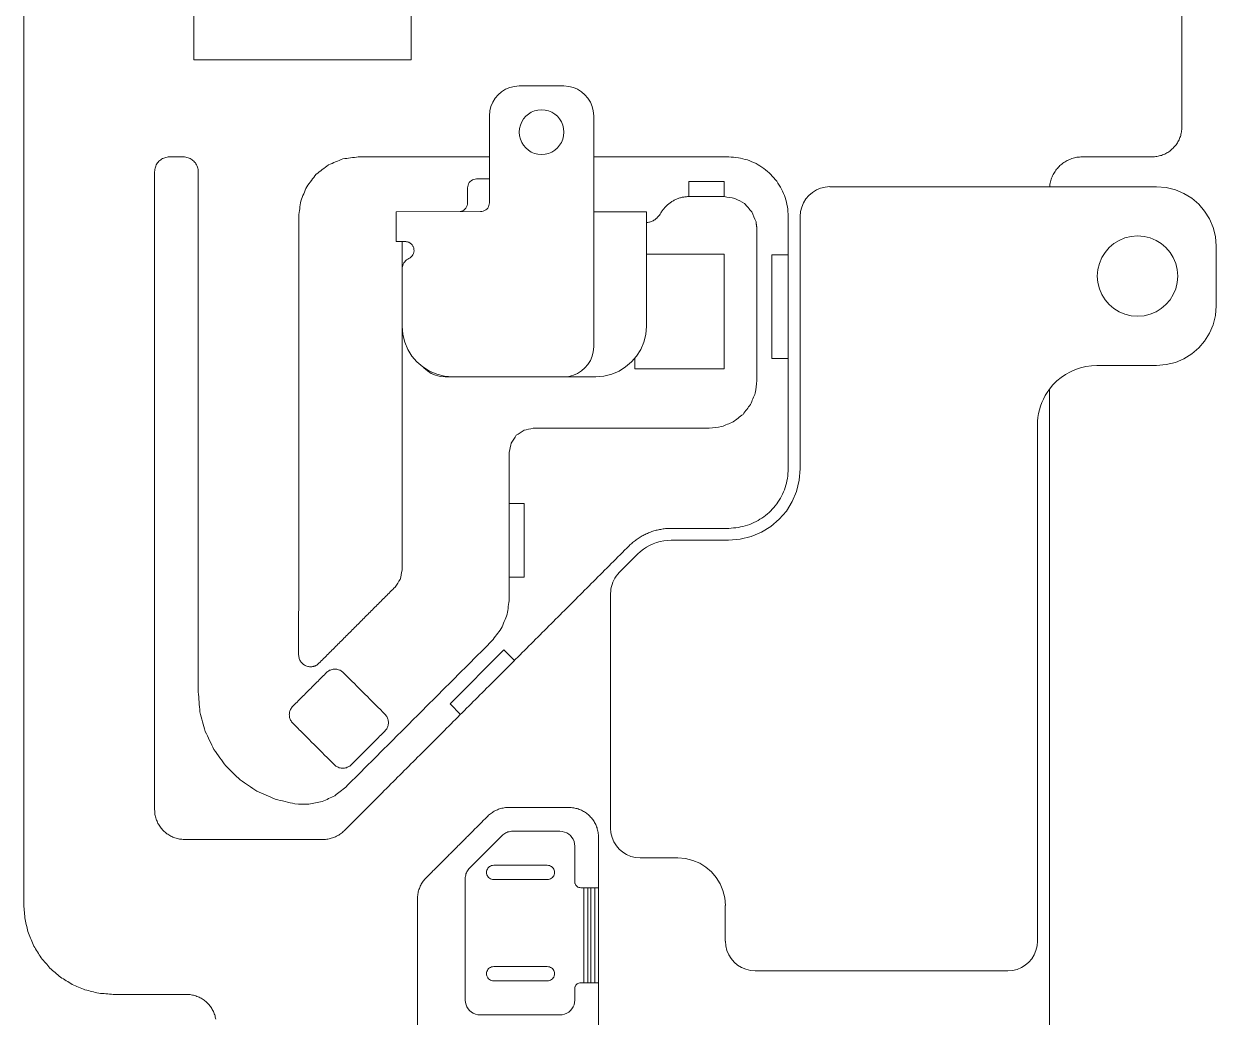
# Model space of a CAD drawing. Header units: millimetres. Extents: x 1863 to 2194, y 977 to 1295.
# Drawn here: x 2051.28 to 2071.29, y 1173.08 to 1189.75 of the extents above; entities that cross this region are included whole.
import ezdxf

# ---------------------------------------------------------------- set-up
doc = ezdxf.new("R2010")
doc.units = ezdxf.units.MM
doc.layers.add('2', color=7, linetype='Continuous', true_color=0xffffff)

msp = doc.modelspace()

# ---------------------------------------------------------------- linework, layer by layer
at = {"layer": '2', "color": 35, "linetype": 'Continuous', "lineweight": 18}
for p, q in [((2059.365, 1188.652), (2059.299, 1188.611)), ((2059.437, 1188.682), (2059.365, 1188.652)), ((2059.514, 1188.701), (2059.437, 1188.682)), ((2059.595, 1188.708), (2059.514, 1188.701)), ((2060.345, 1188.708), (2059.595, 1188.708)), ((2060.426, 1188.701), (2060.345, 1188.708)), ((2060.503, 1188.682), (2060.426, 1188.701)), ((2060.574, 1188.652), (2060.503, 1188.682)), ((2060.64, 1188.611), (2060.574, 1188.652)), ((2059.15, 1188.437), (2059.12, 1188.365)), ((2059.191, 1188.503), (2059.15, 1188.437)), ((2059.241, 1188.561), (2059.191, 1188.503)), ((2059.299, 1188.611), (2059.241, 1188.561)), ((2060.698, 1188.561), (2060.64, 1188.611)), ((2060.748, 1188.503), (2060.698, 1188.561)), ((2060.789, 1188.437), (2060.748, 1188.503)), ((2060.819, 1188.365), (2060.789, 1188.437)), ((2059.101, 1188.288), (2059.094, 1188.207)), ((2059.12, 1188.365), (2059.101, 1188.288)), ((2059.705, 1188.198), (2059.748, 1188.236)), ((2059.748, 1188.236), (2059.797, 1188.267)), ((2059.797, 1188.267), (2059.851, 1188.29)), ((2059.851, 1188.29), (2059.909, 1188.304)), ((2059.909, 1188.304), (2059.969, 1188.309)), ((2059.969, 1188.309), (2060.03, 1188.304)), ((2060.03, 1188.304), (2060.088, 1188.29)), ((2060.088, 1188.29), (2060.142, 1188.267)), ((2060.142, 1188.267), (2060.191, 1188.236)), ((2060.191, 1188.236), (2060.235, 1188.198)), ((2060.838, 1188.288), (2060.819, 1188.365)), ((2060.845, 1188.207), (2060.838, 1188.288)), ((2059.094, 1188.207), (2059.094, 1186.748)), ((2059.6, 1187.994), (2059.614, 1188.052)), ((2059.614, 1188.052), (2059.637, 1188.105)), ((2059.637, 1188.105), (2059.667, 1188.155)), ((2059.667, 1188.155), (2059.705, 1188.198)), ((2060.235, 1188.198), (2060.272, 1188.155)), ((2060.272, 1188.155), (2060.303, 1188.105)), ((2060.303, 1188.105), (2060.326, 1188.052)), ((2060.326, 1188.052), (2060.34, 1187.994)), ((2060.845, 1184.329), (2060.845, 1188.207)), ((2059.595, 1187.934), (2059.6, 1187.994)), ((2059.6, 1187.873), (2059.595, 1187.934)), ((2059.614, 1187.815), (2059.6, 1187.873)), ((2060.34, 1187.873), (2060.326, 1187.815)), ((2060.34, 1187.994), (2060.345, 1187.934)), ((2060.345, 1187.934), (2060.34, 1187.873)), ((2059.637, 1187.761), (2059.614, 1187.815)), ((2059.667, 1187.712), (2059.637, 1187.761)), ((2059.705, 1187.668), (2059.667, 1187.712)), ((2059.748, 1187.63), (2059.705, 1187.668)), ((2059.797, 1187.599), (2059.748, 1187.63)), ((2060.191, 1187.63), (2060.142, 1187.599)), ((2060.235, 1187.668), (2060.191, 1187.63)), ((2060.272, 1187.712), (2060.235, 1187.668)), ((2060.303, 1187.761), (2060.272, 1187.712)), ((2060.326, 1187.815), (2060.303, 1187.761)), ((2059.851, 1187.576), (2059.797, 1187.599)), ((2059.909, 1187.562), (2059.851, 1187.576)), ((2059.969, 1187.557), (2059.909, 1187.562)), ((2060.03, 1187.562), (2059.969, 1187.557)), ((2060.088, 1187.576), (2060.03, 1187.562)), ((2060.142, 1187.599), (2060.088, 1187.576)), ((2058.73, 1187.021), (2058.736, 1187.044)), ((2058.736, 1187.044), (2058.745, 1187.066)), ((2058.745, 1187.066), (2058.757, 1187.085)), ((2058.757, 1187.085), (2058.772, 1187.103)), ((2058.772, 1187.103), (2058.79, 1187.118)), ((2058.79, 1187.118), (2058.809, 1187.13)), ((2058.809, 1187.13), (2058.831, 1187.139)), ((2058.831, 1187.139), (2058.854, 1187.145)), ((2058.854, 1187.145), (2058.879, 1187.147)), ((2058.879, 1187.147), (2059.094, 1187.147)), ((2063.035, 1187.102), (2062.444, 1187.102)), ((2062.444, 1187.102), (2062.444, 1186.851)), ((2063.035, 1186.852), (2063.035, 1187.102)), ((2058.728, 1186.997), (2058.73, 1187.021)), ((2058.728, 1186.747), (2058.728, 1186.997)), ((2064.458, 1186.871), (2064.408, 1186.813)), ((2064.458, 1186.871), (2064.516, 1186.921)), ((2064.516, 1186.921), (2064.582, 1186.962)), ((2064.654, 1186.992), (2064.582, 1186.962)), ((2064.73, 1187.011), (2064.654, 1186.992)), ((2064.73, 1187.011), (2064.811, 1187.018)), ((2070.292, 1187.017), (2064.811, 1187.017)), ((2070.455, 1187.004), (2070.292, 1187.017)), ((2070.609, 1186.966), (2070.455, 1187.004)), ((2070.752, 1186.905), (2070.609, 1186.966)), ((2070.883, 1186.824), (2070.752, 1186.905)), ((2058.667, 1186.625), (2058.684, 1186.64)), ((2058.684, 1186.64), (2058.699, 1186.658)), ((2058.699, 1186.658), (2058.712, 1186.678)), ((2058.712, 1186.678), (2058.721, 1186.699)), ((2058.721, 1186.699), (2058.726, 1186.722)), ((2058.726, 1186.722), (2058.728, 1186.747)), ((2059.033, 1186.627), (2059.013, 1186.615)), ((2059.051, 1186.642), (2059.033, 1186.627)), ((2059.065, 1186.659), (2059.051, 1186.642)), ((2059.078, 1186.679), (2059.065, 1186.659)), ((2059.087, 1186.701), (2059.078, 1186.679)), ((2059.092, 1186.724), (2059.087, 1186.701)), ((2059.094, 1186.748), (2059.092, 1186.724)), ((2064.337, 1186.676), (2064.318, 1186.599)), ((2064.368, 1186.748), (2064.337, 1186.676)), ((2064.368, 1186.748), (2064.408, 1186.813)), ((2071, 1186.724), (2070.883, 1186.824)), ((2071.1, 1186.607), (2071, 1186.724)), ((2058.944, 1186.598), (2057.529, 1186.597)), ((2057.529, 1186.597), (2057.529, 1186.097)), ((2058.603, 1186.598), (2058.626, 1186.604)), ((2058.626, 1186.604), (2058.647, 1186.613)), ((2058.647, 1186.613), (2058.667, 1186.625)), ((2058.969, 1186.6), (2058.944, 1186.598)), ((2058.992, 1186.606), (2058.969, 1186.6)), ((2059.013, 1186.615), (2058.992, 1186.606)), ((2060.845, 1186.597), (2061.729, 1186.597)), ((2061.729, 1186.597), (2061.729, 1184.677)), ((2064.318, 1186.599), (2064.312, 1186.518)), ((2064.312, 1186.518), (2064.312, 1182.283)), ((2071.181, 1186.477), (2071.1, 1186.607)), ((2071.242, 1186.333), (2071.181, 1186.477)), ((2071.28, 1186.179), (2071.242, 1186.333)), ((2057.529, 1186.097), (2057.679, 1186.097)), ((2057.628, 1186.096), (2057.628, 1186.097)), ((2057.679, 1186.097), (2057.691, 1186.096)), ((2057.691, 1186.096), (2057.704, 1186.094)), ((2057.704, 1186.094), (2057.717, 1186.092)), ((2057.717, 1186.092), (2057.728, 1186.088)), ((2057.728, 1186.088), (2057.74, 1186.084)), ((2057.74, 1186.084), (2057.75, 1186.078)), ((2057.75, 1186.078), (2057.76, 1186.072)), ((2057.76, 1186.072), (2057.77, 1186.065)), ((2057.77, 1186.065), (2057.779, 1186.058)), ((2057.779, 1186.058), (2057.788, 1186.05)), ((2057.788, 1186.05), (2057.795, 1186.041)), ((2057.795, 1186.041), (2057.802, 1186.031)), ((2057.802, 1186.031), (2057.808, 1186.021)), ((2069.575, 1186.061), (2069.496, 1185.994)), ((2069.664, 1186.116), (2069.575, 1186.061)), ((2069.761, 1186.157), (2069.664, 1186.116)), ((2069.864, 1186.182), (2069.761, 1186.157)), ((2069.974, 1186.191), (2069.864, 1186.182)), ((2070.083, 1186.182), (2069.974, 1186.191)), ((2070.187, 1186.157), (2070.083, 1186.182)), ((2070.284, 1186.116), (2070.187, 1186.157)), ((2070.372, 1186.061), (2070.284, 1186.116)), ((2070.451, 1185.994), (2070.372, 1186.061)), ((2071.293, 1186.017), (2071.28, 1186.179)), ((2057.783, 1185.838), (2057.764, 1185.823)), ((2057.798, 1185.856), (2057.783, 1185.838)), ((2057.811, 1185.875), (2057.798, 1185.856)), ((2057.808, 1186.021), (2057.814, 1186.011)), ((2057.82, 1185.896), (2057.811, 1185.875)), ((2057.814, 1186.011), (2057.823, 1185.988)), ((2057.826, 1185.919), (2057.82, 1185.896)), ((2057.823, 1185.988), (2057.828, 1185.965)), ((2057.829, 1185.941), (2057.826, 1185.919)), ((2057.828, 1185.965), (2057.829, 1185.941)), ((2063.835, 1184.132), (2063.835, 1185.872)), ((2063.835, 1185.872), (2064.111, 1185.872)), ((2069.374, 1185.827), (2069.333, 1185.73)), ((2069.429, 1185.915), (2069.374, 1185.827)), ((2069.496, 1185.994), (2069.429, 1185.915)), ((2070.519, 1185.915), (2070.451, 1185.994)), ((2070.574, 1185.827), (2070.519, 1185.915)), ((2070.615, 1185.73), (2070.574, 1185.827)), ((2071.293, 1185.017), (2071.293, 1186.017)), ((2057.63, 1185.654), (2057.629, 1185.631)), ((2057.629, 1185.631), (2057.629, 1184.677)), ((2057.634, 1185.676), (2057.63, 1185.654)), ((2057.64, 1185.697), (2057.634, 1185.676)), ((2057.649, 1185.718), (2057.64, 1185.697)), ((2057.66, 1185.737), (2057.649, 1185.718)), ((2057.672, 1185.756), (2057.66, 1185.737)), ((2057.687, 1185.772), (2057.672, 1185.756)), ((2057.704, 1185.787), (2057.687, 1185.772)), ((2057.723, 1185.8), (2057.704, 1185.787)), ((2057.743, 1185.811), (2057.723, 1185.8)), ((2057.764, 1185.823), (2057.743, 1185.811)), ((2069.307, 1185.627), (2069.298, 1185.518)), ((2069.333, 1185.73), (2069.307, 1185.627)), ((2070.641, 1185.627), (2070.615, 1185.73)), ((2070.649, 1185.518), (2070.641, 1185.627)), ((2069.298, 1185.518), (2069.307, 1185.408)), ((2070.641, 1185.408), (2070.649, 1185.518)), ((2069.307, 1185.408), (2069.333, 1185.304)), ((2069.333, 1185.304), (2069.374, 1185.207)), ((2070.574, 1185.207), (2070.615, 1185.304)), ((2070.615, 1185.304), (2070.641, 1185.408)), ((2069.374, 1185.207), (2069.429, 1185.118)), ((2069.429, 1185.118), (2069.496, 1185.039)), ((2069.496, 1185.039), (2069.575, 1184.972)), ((2070.372, 1184.972), (2070.451, 1185.039)), ((2070.451, 1185.039), (2070.519, 1185.118)), ((2070.519, 1185.118), (2070.574, 1185.207)), ((2069.575, 1184.972), (2069.664, 1184.917)), ((2069.664, 1184.917), (2069.761, 1184.876)), ((2069.761, 1184.876), (2069.864, 1184.851)), ((2069.864, 1184.851), (2069.974, 1184.842)), ((2069.974, 1184.842), (2070.083, 1184.851)), ((2070.083, 1184.851), (2070.187, 1184.876)), ((2070.187, 1184.876), (2070.284, 1184.917)), ((2070.284, 1184.917), (2070.372, 1184.972)), ((2071.242, 1184.701), (2071.28, 1184.855)), ((2071.28, 1184.855), (2071.293, 1185.017)), ((2057.629, 1184.677), (2057.64, 1184.539)), ((2061.729, 1184.677), (2061.718, 1184.539)), ((2071.181, 1184.558), (2071.242, 1184.701)), ((2057.64, 1184.539), (2057.672, 1184.408)), ((2061.718, 1184.539), (2061.685, 1184.408)), ((2071, 1184.31), (2071.1, 1184.427)), ((2071.1, 1184.427), (2071.181, 1184.558)), ((2057.672, 1184.408), (2057.723, 1184.286)), ((2057.723, 1184.286), (2057.793, 1184.175)), ((2060.819, 1184.17), (2060.838, 1184.247)), ((2060.838, 1184.247), (2060.845, 1184.329)), ((2061.634, 1184.286), (2061.565, 1184.175)), ((2061.685, 1184.408), (2061.634, 1184.286)), ((2070.883, 1184.21), (2071, 1184.31)), ((2057.793, 1184.175), (2057.878, 1184.076)), ((2057.878, 1184.076), (2057.977, 1183.991)), ((2060.698, 1183.974), (2060.748, 1184.033)), ((2060.748, 1184.033), (2060.789, 1184.098)), ((2060.789, 1184.098), (2060.819, 1184.17)), ((2061.48, 1184.076), (2061.381, 1183.991)), ((2061.565, 1184.175), (2061.48, 1184.076)), ((2064.111, 1184.132), (2063.835, 1184.132)), ((2070.292, 1184.017), (2070.455, 1184.03)), ((2070.455, 1184.03), (2070.609, 1184.068)), ((2070.609, 1184.068), (2070.752, 1184.129)), ((2070.752, 1184.129), (2070.883, 1184.21)), ((2057.977, 1183.991), (2058.088, 1183.922)), ((2057.996, 1183.974), (2057.987, 1183.985)), ((2058.054, 1183.924), (2057.996, 1183.974)), ((2058.119, 1183.883), (2058.054, 1183.924)), ((2058.088, 1183.922), (2058.21, 1183.87)), ((2058.191, 1183.853), (2058.119, 1183.883)), ((2058.268, 1183.834), (2058.191, 1183.853)), ((2058.21, 1183.87), (2058.341, 1183.838)), ((2058.35, 1183.828), (2058.268, 1183.834)), ((2058.341, 1183.838), (2058.479, 1183.827)), ((2058.473, 1183.828), (2058.35, 1183.828)), ((2058.479, 1183.828), (2060.345, 1183.828)), ((2060.345, 1183.828), (2060.426, 1183.834)), ((2060.879, 1183.827), (2060.345, 1183.827)), ((2060.426, 1183.834), (2060.503, 1183.853)), ((2060.503, 1183.853), (2060.574, 1183.883)), ((2060.574, 1183.883), (2060.64, 1183.924)), ((2060.64, 1183.924), (2060.698, 1183.974)), ((2061.017, 1183.838), (2060.879, 1183.827)), ((2061.148, 1183.87), (2061.017, 1183.838)), ((2061.27, 1183.922), (2061.148, 1183.87)), ((2061.381, 1183.991), (2061.27, 1183.922)), ((2068.69, 1183.815), (2068.766, 1183.867)), ((2068.766, 1183.867), (2068.846, 1183.912)), ((2068.846, 1183.912), (2068.93, 1183.949)), ((2068.93, 1183.949), (2069.018, 1183.978)), ((2069.018, 1183.978), (2069.107, 1184)), ((2069.107, 1184), (2069.199, 1184.013)), ((2069.199, 1184.013), (2069.293, 1184.017)), ((2069.293, 1184.017), (2070.292, 1184.017)), ((2068.494, 1183.618), (2068.554, 1183.69)), ((2068.554, 1183.69), (2068.619, 1183.756)), ((2068.619, 1183.756), (2068.69, 1183.815)), ((2068.367, 1183.394), (2068.393, 1183.453)), ((2068.393, 1183.453), (2068.423, 1183.51)), ((2068.423, 1183.51), (2068.457, 1183.565)), ((2068.457, 1183.565), (2068.494, 1183.618)), ((2068.312, 1183.209), (2068.327, 1183.272)), ((2068.327, 1183.272), (2068.345, 1183.334)), ((2068.345, 1183.334), (2068.367, 1183.394)), ((2068.294, 1183.017), (2068.296, 1183.081)), ((2068.296, 1183.081), (2068.302, 1183.146)), ((2068.302, 1183.146), (2068.312, 1183.209)), ((2068.294, 1183.017), (2068.294, 1174.356)), ((2064.296, 1182.089), (2064.312, 1182.283)), ((2064.296, 1182.089), (2064.25, 1181.904)), ((2064.178, 1181.732), (2064.25, 1181.904)), ((2059.428, 1181.701), (2059.679, 1181.701)), ((2059.679, 1181.701), (2059.679, 1180.461)), ((2064.178, 1181.732), (2064.08, 1181.574)), ((2063.96, 1181.435), (2063.82, 1181.315)), ((2064.08, 1181.574), (2063.96, 1181.435)), ((2063.662, 1181.217), (2063.82, 1181.315)), ((2061.841, 1181.022), (2061.784, 1180.996)), ((2061.841, 1181.022), (2061.9, 1181.044)), ((2061.9, 1181.044), (2061.96, 1181.061)), ((2062.022, 1181.073), (2061.96, 1181.061)), ((2062.084, 1181.081), (2062.022, 1181.073)), ((2062.084, 1181.081), (2062.146, 1181.083)), ((2062.146, 1181.083), (2063.11, 1181.083)), ((2063.305, 1181.099), (2063.11, 1181.083)), ((2063.49, 1181.144), (2063.305, 1181.099)), ((2063.49, 1181.144), (2063.662, 1181.217)), ((2061.273, 1180.542), (2061.58, 1180.85)), ((2061.628, 1180.892), (2061.581, 1180.848)), ((2061.678, 1180.931), (2061.628, 1180.892)), ((2061.678, 1180.931), (2061.73, 1180.966)), ((2061.73, 1180.966), (2061.784, 1180.996)), ((2059.679, 1180.461), (2059.428, 1180.461)), ((2061.182, 1180.415), (2061.201, 1180.449)), ((2061.201, 1180.449), (2061.223, 1180.481)), ((2061.223, 1180.481), (2061.248, 1180.512)), ((2061.248, 1180.512), (2061.274, 1180.541)), ((2061.13, 1180.228), (2061.129, 1180.188)), ((2061.13, 1180.228), (2061.135, 1180.267)), ((2061.142, 1180.305), (2061.135, 1180.267)), ((2061.142, 1180.305), (2061.153, 1180.343)), ((2061.153, 1180.343), (2061.166, 1180.379)), ((2061.166, 1180.379), (2061.182, 1180.415)), ((2061.129, 1176.252), (2061.129, 1180.188)), ((2059.339, 1179.242), (2058.433, 1178.337)), ((2059.516, 1179.067), (2059.339, 1179.242)), ((2058.433, 1178.337), (2058.609, 1178.16)), ((2061.129, 1176.252), (2061.135, 1176.171)), ((2058.762, 1175.582), (2059.306, 1176.126)), ((2059.306, 1176.126), (2059.321, 1176.139)), ((2059.321, 1176.139), (2059.336, 1176.152)), ((2059.336, 1176.152), (2059.353, 1176.162)), ((2059.353, 1176.162), (2059.37, 1176.172)), ((2059.37, 1176.172), (2059.388, 1176.18)), ((2059.388, 1176.18), (2059.406, 1176.187)), ((2059.406, 1176.187), (2059.425, 1176.192)), ((2059.425, 1176.192), (2059.444, 1176.196)), ((2059.444, 1176.196), (2059.464, 1176.198)), ((2059.464, 1176.198), (2059.484, 1176.199)), ((2059.484, 1176.199), (2060.277, 1176.199)), ((2060.277, 1176.199), (2060.318, 1176.196)), ((2060.318, 1176.196), (2060.357, 1176.186)), ((2060.357, 1176.186), (2060.393, 1176.171)), ((2060.393, 1176.171), (2060.425, 1176.151)), ((2060.425, 1176.151), (2060.455, 1176.126)), ((2060.455, 1176.126), (2060.48, 1176.097)), ((2060.48, 1176.097), (2060.5, 1176.064)), ((2060.5, 1176.064), (2060.515, 1176.029)), ((2060.515, 1176.029), (2060.525, 1175.99)), ((2061.154, 1176.094), (2061.135, 1176.171)), ((2061.184, 1176.022), (2061.154, 1176.094)), ((2061.184, 1176.022), (2061.225, 1175.956)), ((2060.525, 1175.99), (2060.528, 1175.95)), ((2060.528, 1175.95), (2060.528, 1175.32)), ((2061.275, 1175.898), (2061.225, 1175.956)), ((2061.275, 1175.898), (2061.333, 1175.848)), ((2061.398, 1175.807), (2061.333, 1175.848)), ((2059.111, 1175.615), (2059.128, 1175.622)), ((2059.128, 1175.622), (2059.146, 1175.626)), ((2059.146, 1175.626), (2059.166, 1175.628)), ((2059.166, 1175.628), (2060.066, 1175.628)), ((2060.066, 1175.628), (2060.086, 1175.626)), ((2060.086, 1175.626), (2060.104, 1175.622)), ((2060.104, 1175.622), (2060.121, 1175.615)), ((2061.398, 1175.807), (2061.47, 1175.777)), ((2061.546, 1175.758), (2061.47, 1175.777)), ((2061.627, 1175.751), (2061.546, 1175.758)), ((2061.627, 1175.751), (2062.256, 1175.751)), ((2062.386, 1175.741), (2062.256, 1175.751)), ((2062.386, 1175.741), (2062.509, 1175.71)), ((2062.624, 1175.662), (2062.509, 1175.71)), ((2062.624, 1175.662), (2062.729, 1175.597)), ((2058.689, 1175.405), (2058.69, 1175.424)), ((2058.69, 1175.424), (2058.692, 1175.444)), ((2058.692, 1175.444), (2058.696, 1175.463)), ((2058.696, 1175.463), (2058.701, 1175.482)), ((2058.701, 1175.482), (2058.708, 1175.5)), ((2058.708, 1175.5), (2058.716, 1175.518)), ((2058.716, 1175.518), (2058.726, 1175.535)), ((2058.726, 1175.535), (2058.736, 1175.552)), ((2058.736, 1175.552), (2058.748, 1175.567)), ((2058.748, 1175.567), (2058.762, 1175.582)), ((2059.047, 1175.508), (2059.048, 1175.527)), ((2059.048, 1175.488), (2059.047, 1175.508)), ((2059.048, 1175.527), (2059.053, 1175.546)), ((2059.053, 1175.47), (2059.048, 1175.488)), ((2059.053, 1175.546), (2059.06, 1175.563)), ((2059.06, 1175.452), (2059.053, 1175.47)), ((2059.06, 1175.563), (2059.069, 1175.579)), ((2059.069, 1175.437), (2059.06, 1175.452)), ((2059.069, 1175.579), (2059.081, 1175.593)), ((2059.081, 1175.423), (2059.069, 1175.437)), ((2059.081, 1175.593), (2059.095, 1175.605)), ((2059.095, 1175.411), (2059.081, 1175.423)), ((2059.095, 1175.605), (2059.111, 1175.615)), ((2060.121, 1175.615), (2060.137, 1175.605)), ((2060.137, 1175.605), (2060.151, 1175.593)), ((2060.151, 1175.423), (2060.137, 1175.411)), ((2060.151, 1175.593), (2060.163, 1175.579)), ((2060.163, 1175.437), (2060.151, 1175.423)), ((2060.163, 1175.579), (2060.173, 1175.563)), ((2060.173, 1175.452), (2060.163, 1175.437)), ((2060.173, 1175.563), (2060.18, 1175.546)), ((2060.18, 1175.47), (2060.173, 1175.452)), ((2060.18, 1175.546), (2060.185, 1175.527)), ((2060.185, 1175.488), (2060.18, 1175.47)), ((2060.185, 1175.527), (2060.186, 1175.508)), ((2060.186, 1175.508), (2060.185, 1175.488)), ((2062.822, 1175.517), (2062.729, 1175.597)), ((2062.902, 1175.424), (2062.822, 1175.517)), ((2062.902, 1175.424), (2062.967, 1175.319)), ((2058.689, 1173.366), (2058.689, 1175.405)), ((2059.111, 1175.401), (2059.095, 1175.411)), ((2059.128, 1175.394), (2059.111, 1175.401)), ((2059.146, 1175.389), (2059.128, 1175.394)), ((2059.166, 1175.387), (2059.146, 1175.389)), ((2060.066, 1175.388), (2059.166, 1175.388)), ((2060.086, 1175.389), (2060.066, 1175.387)), ((2060.104, 1175.394), (2060.086, 1175.389)), ((2060.121, 1175.401), (2060.104, 1175.394)), ((2060.137, 1175.411), (2060.121, 1175.401)), ((2060.539, 1175.306), (2060.532, 1175.322)), ((2060.547, 1175.293), (2060.539, 1175.306)), ((2060.557, 1175.281), (2060.547, 1175.293)), ((2060.568, 1175.271), (2060.557, 1175.281)), ((2060.581, 1175.263), (2060.568, 1175.271)), ((2060.595, 1175.257), (2060.581, 1175.263)), ((2060.611, 1175.253), (2060.595, 1175.257)), ((2060.627, 1175.251), (2060.611, 1175.253)), ((2060.627, 1175.251), (2060.926, 1175.251)), ((2060.679, 1173.656), (2060.679, 1175.251)), ((2060.746, 1175.251), (2060.746, 1173.656)), ((2060.799, 1173.656), (2060.799, 1175.251)), ((2060.866, 1175.251), (2060.866, 1173.656)), ((2063.015, 1175.205), (2062.967, 1175.319)), ((2063.015, 1175.205), (2063.046, 1175.082)), ((2063.056, 1174.952), (2063.046, 1175.082)), ((2063.054, 1174.356), (2063.054, 1174.951)), ((2063.063, 1174.275), (2063.056, 1174.356)), ((2063.063, 1174.275), (2063.082, 1174.198)), ((2068.268, 1174.198), (2068.287, 1174.275)), ((2068.287, 1174.275), (2068.294, 1174.356)), ((2063.112, 1174.126), (2063.082, 1174.198)), ((2063.153, 1174.061), (2063.112, 1174.126)), ((2063.203, 1174.003), (2063.153, 1174.061)), ((2068.197, 1174.06), (2068.147, 1174.002)), ((2068.197, 1174.06), (2068.238, 1174.126)), ((2068.268, 1174.198), (2068.238, 1174.126)), ((2059.048, 1173.827), (2059.047, 1173.808)), ((2059.053, 1173.846), (2059.048, 1173.827)), ((2059.06, 1173.863), (2059.053, 1173.846)), ((2059.069, 1173.879), (2059.06, 1173.863)), ((2059.081, 1173.893), (2059.069, 1173.879)), ((2059.095, 1173.905), (2059.081, 1173.893)), ((2059.111, 1173.914), (2059.095, 1173.905)), ((2059.128, 1173.922), (2059.111, 1173.914)), ((2059.146, 1173.926), (2059.128, 1173.922)), ((2059.166, 1173.928), (2059.146, 1173.926)), ((2060.066, 1173.928), (2059.166, 1173.928)), ((2060.086, 1173.926), (2060.066, 1173.928)), ((2060.104, 1173.922), (2060.086, 1173.926)), ((2060.121, 1173.914), (2060.104, 1173.922)), ((2060.137, 1173.905), (2060.121, 1173.914)), ((2060.151, 1173.893), (2060.137, 1173.905)), ((2060.163, 1173.879), (2060.151, 1173.893)), ((2060.173, 1173.863), (2060.163, 1173.879)), ((2060.18, 1173.846), (2060.173, 1173.863)), ((2060.185, 1173.827), (2060.18, 1173.846)), ((2060.186, 1173.808), (2060.185, 1173.827)), ((2063.203, 1174.003), (2063.261, 1173.953)), ((2063.261, 1173.953), (2063.326, 1173.912)), ((2063.326, 1173.912), (2063.398, 1173.882)), ((2063.398, 1173.882), (2063.475, 1173.863)), ((2063.556, 1173.857), (2063.475, 1173.863)), ((2067.795, 1173.857), (2063.556, 1173.857)), ((2067.875, 1173.862), (2067.795, 1173.855)), ((2067.875, 1173.862), (2067.952, 1173.88)), ((2067.952, 1173.88), (2068.024, 1173.911)), ((2068.089, 1173.952), (2068.024, 1173.911)), ((2068.147, 1174.002), (2068.089, 1173.952)), ((2059.047, 1173.808), (2059.048, 1173.788)), ((2059.048, 1173.788), (2059.053, 1173.77)), ((2059.053, 1173.77), (2059.06, 1173.752)), ((2059.06, 1173.752), (2059.069, 1173.737)), ((2059.069, 1173.737), (2059.081, 1173.723)), ((2059.081, 1173.723), (2059.095, 1173.711)), ((2059.095, 1173.711), (2059.111, 1173.701)), ((2059.111, 1173.701), (2059.128, 1173.694)), ((2059.128, 1173.694), (2059.146, 1173.689)), ((2059.146, 1173.689), (2059.166, 1173.688)), ((2059.166, 1173.688), (2060.066, 1173.688)), ((2060.066, 1173.688), (2060.086, 1173.689)), ((2060.086, 1173.689), (2060.104, 1173.694)), ((2060.104, 1173.694), (2060.121, 1173.701)), ((2060.121, 1173.701), (2060.137, 1173.711)), ((2060.137, 1173.711), (2060.151, 1173.723)), ((2060.151, 1173.723), (2060.163, 1173.737)), ((2060.163, 1173.737), (2060.173, 1173.752)), ((2060.173, 1173.752), (2060.18, 1173.77)), ((2060.18, 1173.77), (2060.185, 1173.788)), ((2060.185, 1173.788), (2060.186, 1173.808)), ((2060.547, 1173.615), (2060.557, 1173.627)), ((2060.557, 1173.627), (2060.568, 1173.637)), ((2060.568, 1173.637), (2060.581, 1173.645)), ((2060.581, 1173.645), (2060.595, 1173.651)), ((2060.595, 1173.651), (2060.611, 1173.655)), ((2060.611, 1173.655), (2060.627, 1173.656)), ((2060.926, 1173.656), (2060.627, 1173.656)), ((2060.528, 1173.587), (2060.528, 1173.366)), ((2060.533, 1173.587), (2060.539, 1173.602)), ((2060.539, 1173.602), (2060.547, 1173.615)), ((2058.692, 1173.325), (2058.689, 1173.366)), ((2058.702, 1173.287), (2058.692, 1173.325)), ((2058.717, 1173.251), (2058.702, 1173.287)), ((2058.737, 1173.218), (2058.717, 1173.251)), ((2058.762, 1173.189), (2058.737, 1173.218)), ((2060.48, 1173.218), (2060.455, 1173.189)), ((2060.5, 1173.251), (2060.48, 1173.218)), ((2060.515, 1173.287), (2060.5, 1173.251)), ((2060.525, 1173.325), (2060.515, 1173.287)), ((2060.528, 1173.366), (2060.525, 1173.325)), ((2058.791, 1173.164), (2058.762, 1173.189)), ((2058.824, 1173.144), (2058.791, 1173.164)), ((2058.86, 1173.129), (2058.824, 1173.144)), ((2058.898, 1173.119), (2058.86, 1173.129)), ((2058.938, 1173.116), (2058.898, 1173.119)), ((2060.277, 1173.116), (2058.938, 1173.116)), ((2060.318, 1173.119), (2060.277, 1173.116)), ((2060.357, 1173.129), (2060.318, 1173.119)), ((2060.393, 1173.144), (2060.357, 1173.129)), ((2060.425, 1173.164), (2060.393, 1173.144)), ((2060.455, 1173.189), (2060.425, 1173.164))]:
    msp.add_line(p, q, dxfattribs=at)
for points, degree in [([(2070.719, 1188.017), (2070.719, 1200.235)], 1), ([(2051.279, 1191.354), (2051.279, 1174.961)], 1), ([(2054.132, 1191.142), (2054.132, 1189.148)], 1), ([(2057.782, 1189.148), (2057.782, 1191.142)], 1), ([(2054.132, 1189.148), (2057.782, 1189.148)], 1), ([(2070.663, 1187.788), (2070.673, 1187.812), (2070.683, 1187.835), (2070.693, 1187.859)], 3), ([(2070.693, 1187.859), (2070.699, 1187.885), (2070.706, 1187.911), (2070.712, 1187.936)], 3), ([(2070.712, 1187.936), (2070.714, 1187.963), (2070.716, 1187.99), (2070.719, 1188.017)], 3), ([(2070.513, 1187.614), (2070.533, 1187.63), (2070.552, 1187.647), (2070.572, 1187.664)], 3), ([(2070.572, 1187.664), (2070.588, 1187.683), (2070.605, 1187.703), (2070.622, 1187.722)], 3), ([(2070.622, 1187.722), (2070.635, 1187.744), (2070.649, 1187.766), (2070.663, 1187.788)], 3), ([(2053.547, 1187.444), (2053.539, 1187.434), (2053.531, 1187.425), (2053.522, 1187.415)], 3), ([(2053.576, 1187.469), (2053.567, 1187.461), (2053.557, 1187.452), (2053.547, 1187.444)], 3), ([(2053.609, 1187.489), (2053.598, 1187.482), (2053.587, 1187.476), (2053.576, 1187.469)], 3), ([(2053.645, 1187.504), (2053.633, 1187.499), (2053.621, 1187.494), (2053.609, 1187.489)], 3), ([(2053.683, 1187.514), (2053.67, 1187.511), (2053.658, 1187.507), (2053.645, 1187.504)], 3), ([(2053.724, 1187.517), (2053.71, 1187.516), (2053.697, 1187.515), (2053.683, 1187.514)], 3), ([(2053.956, 1187.517), (2053.724, 1187.517)], 1), ([(2053.997, 1187.514), (2053.983, 1187.515), (2053.97, 1187.516), (2053.956, 1187.517)], 3), ([(2054.035, 1187.504), (2054.022, 1187.507), (2054.01, 1187.511), (2053.997, 1187.514)], 3), ([(2054.071, 1187.489), (2054.059, 1187.494), (2054.047, 1187.499), (2054.035, 1187.504)], 3), ([(2054.104, 1187.469), (2054.093, 1187.476), (2054.082, 1187.482), (2054.071, 1187.489)], 3), ([(2054.133, 1187.444), (2054.123, 1187.452), (2054.114, 1187.461), (2054.104, 1187.469)], 3), ([(2054.158, 1187.415), (2054.15, 1187.425), (2054.142, 1187.434), (2054.133, 1187.444)], 3), ([(2056.634, 1187.484), (2056.554, 1187.45), (2056.473, 1187.417), (2056.392, 1187.384)], 3), ([(2056.893, 1187.517), (2056.807, 1187.506), (2056.72, 1187.495), (2056.634, 1187.484)], 3), ([(2059.094, 1187.517), (2056.893, 1187.517)], 1), ([(2063.111, 1187.517), (2060.845, 1187.517)], 1), ([(2063.273, 1187.504), (2063.219, 1187.508), (2063.165, 1187.513), (2063.111, 1187.517)], 3), ([(2063.427, 1187.466), (2063.376, 1187.479), (2063.324, 1187.491), (2063.273, 1187.504)], 3), ([(2063.571, 1187.405), (2063.523, 1187.426), (2063.475, 1187.446), (2063.427, 1187.466)], 3), ([(2068.72, 1187.411), (2068.744, 1187.426), (2068.768, 1187.441), (2068.792, 1187.456)], 3), ([(2068.792, 1187.456), (2068.818, 1187.467), (2068.844, 1187.478), (2068.871, 1187.489)], 3), ([(2068.871, 1187.489), (2068.899, 1187.496), (2068.927, 1187.503), (2068.955, 1187.51)], 3), ([(2068.955, 1187.51), (2068.985, 1187.512), (2069.015, 1187.515), (2069.045, 1187.517)], 3), ([(2069.045, 1187.517), (2070.218, 1187.517)], 1), ([(2070.218, 1187.517), (2070.245, 1187.519), (2070.272, 1187.521), (2070.299, 1187.524)], 3), ([(2070.299, 1187.524), (2070.325, 1187.53), (2070.351, 1187.536), (2070.376, 1187.543)], 3), ([(2070.376, 1187.543), (2070.4, 1187.553), (2070.424, 1187.563), (2070.448, 1187.573)], 3), ([(2070.448, 1187.573), (2070.47, 1187.587), (2070.492, 1187.6), (2070.513, 1187.614)], 3), ([(2053.477, 1187.308), (2053.476, 1187.294), (2053.475, 1187.281), (2053.474, 1187.267)], 3), ([(2053.474, 1187.267), (2053.474, 1176.561)], 1), ([(2053.487, 1187.346), (2053.483, 1187.333), (2053.48, 1187.321), (2053.477, 1187.308)], 3), ([(2053.502, 1187.382), (2053.497, 1187.37), (2053.492, 1187.358), (2053.487, 1187.346)], 3), ([(2053.522, 1187.415), (2053.515, 1187.404), (2053.509, 1187.393), (2053.502, 1187.382)], 3), ([(2054.179, 1187.382), (2054.172, 1187.393), (2054.165, 1187.404), (2054.158, 1187.415)], 3), ([(2054.194, 1187.346), (2054.189, 1187.358), (2054.184, 1187.37), (2054.179, 1187.382)], 3), ([(2054.203, 1187.308), (2054.2, 1187.321), (2054.197, 1187.333), (2054.194, 1187.346)], 3), ([(2054.207, 1187.267), (2054.206, 1187.281), (2054.204, 1187.294), (2054.203, 1187.308)], 3), ([(2054.207, 1178.537), (2054.207, 1187.267)], 1), ([(2056.392, 1187.384), (2056.324, 1187.331), (2056.255, 1187.278), (2056.186, 1187.225)], 3), ([(2063.702, 1187.324), (2063.658, 1187.351), (2063.614, 1187.378), (2063.571, 1187.405)], 3), ([(2063.818, 1187.224), (2063.779, 1187.258), (2063.74, 1187.291), (2063.702, 1187.324)], 3), ([(2068.556, 1187.22), (2068.571, 1187.244), (2068.586, 1187.268), (2068.601, 1187.292)], 3), ([(2068.601, 1187.292), (2068.619, 1187.314), (2068.637, 1187.335), (2068.656, 1187.356)], 3), ([(2068.656, 1187.356), (2068.677, 1187.375), (2068.698, 1187.393), (2068.72, 1187.411)], 3), ([(2056.186, 1187.225), (2056.133, 1187.155), (2056.08, 1187.086), (2056.027, 1187.017)], 3), ([(2063.918, 1187.108), (2063.885, 1187.147), (2063.851, 1187.186), (2063.818, 1187.224)], 3), ([(2063.999, 1186.977), (2063.972, 1187.021), (2063.945, 1187.064), (2063.918, 1187.108)], 3), ([(2068.499, 1187.017), (2068.5, 1187.03), (2068.501, 1187.043), (2068.502, 1187.057)], 3), ([(2068.502, 1187.057), (2068.509, 1187.085), (2068.516, 1187.113), (2068.523, 1187.141)], 3), ([(2068.523, 1187.141), (2068.534, 1187.168), (2068.545, 1187.194), (2068.556, 1187.22)], 3), ([(2056.027, 1187.017), (2055.993, 1186.937), (2055.96, 1186.857), (2055.926, 1186.776)], 3), ([(2062.275, 1186.823), (2062.294, 1186.829), (2062.312, 1186.834), (2062.331, 1186.839)], 3), ([(2062.331, 1186.839), (2062.351, 1186.842), (2062.37, 1186.845), (2062.39, 1186.848)], 3), ([(2062.39, 1186.848), (2062.409, 1186.849), (2062.429, 1186.851), (2062.449, 1186.852)], 3), ([(2062.449, 1186.852), (2063.035, 1186.852)], 1), ([(2063.035, 1186.852), (2063.095, 1186.841), (2063.156, 1186.831), (2063.216, 1186.821)], 3), ([(2064.06, 1186.834), (2064.04, 1186.881), (2064.019, 1186.929), (2063.999, 1186.977)], 3), ([(2064.098, 1186.68), (2064.085, 1186.731), (2064.073, 1186.782), (2064.06, 1186.834)], 3), ([(2055.926, 1186.776), (2055.915, 1186.69), (2055.904, 1186.604), (2055.894, 1186.518)], 3), ([(2061.998, 1186.618), (2062.01, 1186.633), (2062.023, 1186.649), (2062.035, 1186.664)], 3), ([(2062.035, 1186.664), (2062.048, 1186.678), (2062.062, 1186.692), (2062.076, 1186.706)], 3), ([(2062.076, 1186.706), (2062.091, 1186.719), (2062.106, 1186.731), (2062.121, 1186.743)], 3), ([(2062.121, 1186.743), (2062.137, 1186.754), (2062.153, 1186.765), (2062.169, 1186.775)], 3), ([(2062.169, 1186.775), (2062.186, 1186.784), (2062.203, 1186.793), (2062.221, 1186.802)], 3), ([(2062.221, 1186.802), (2062.239, 1186.809), (2062.257, 1186.816), (2062.275, 1186.823)], 3), ([(2063.216, 1186.821), (2063.269, 1186.792), (2063.323, 1186.762), (2063.376, 1186.733)], 3), ([(2063.376, 1186.733), (2063.417, 1186.688), (2063.458, 1186.642), (2063.499, 1186.597)], 3), ([(2064.111, 1186.518), (2064.106, 1186.572), (2064.102, 1186.626), (2064.098, 1186.68)], 3), ([(2055.894, 1186.518), (2055.894, 1180.787)], 1), ([(2061.768, 1186.419), (2061.778, 1186.422), (2061.789, 1186.425), (2061.799, 1186.428)], 3), ([(2061.799, 1186.428), (2061.809, 1186.431), (2061.818, 1186.435), (2061.828, 1186.439)], 3), ([(2061.828, 1186.439), (2061.838, 1186.444), (2061.847, 1186.449), (2061.856, 1186.454)], 3), ([(2061.856, 1186.454), (2061.865, 1186.46), (2061.874, 1186.465), (2061.883, 1186.471)], 3), ([(2061.883, 1186.471), (2061.891, 1186.478), (2061.899, 1186.485), (2061.907, 1186.491)], 3), ([(2061.907, 1186.491), (2061.915, 1186.499), (2061.922, 1186.507), (2061.929, 1186.514)], 3), ([(2061.929, 1186.514), (2061.936, 1186.523), (2061.943, 1186.531), (2061.949, 1186.54)], 3), ([(2061.949, 1186.54), (2061.955, 1186.549), (2061.961, 1186.558), (2061.966, 1186.567)], 3), ([(2061.966, 1186.567), (2061.977, 1186.584), (2061.987, 1186.601), (2061.998, 1186.618)], 3), ([(2063.499, 1186.597), (2063.523, 1186.54), (2063.546, 1186.484), (2063.57, 1186.427)], 3), ([(2063.57, 1186.427), (2063.585, 1186.302)], 1), ([(2064.111, 1182.283), (2064.111, 1186.518)], 1), ([(2061.729, 1186.413), (2061.731, 1186.414), (2061.734, 1186.414), (2061.736, 1186.414)], 3), ([(2061.736, 1186.414), (2061.747, 1186.416), (2061.758, 1186.417), (2061.768, 1186.419)], 3), ([(2063.585, 1186.302), (2063.585, 1183.762)], 1), ([(2057.628, 1180.58), (2057.628, 1186.096)], 1), ([(2061.729, 1185.884), (2063.035, 1185.884)], 1), ([(2063.035, 1185.884), (2063.035, 1183.962)], 1), ([(2061.535, 1183.962), (2061.535, 1184.14)], 1), ([(2063.035, 1183.962), (2061.535, 1183.962)], 1), ([(2063.585, 1183.762), (2063.576, 1183.693), (2063.566, 1183.624), (2063.557, 1183.554)], 3), ([(2063.557, 1183.554), (2063.53, 1183.49), (2063.504, 1183.426), (2063.477, 1183.362)], 3), ([(2068.495, 1169.885), (2068.495, 1183.619)], 1), ([(2063.477, 1183.362), (2063.435, 1183.306), (2063.393, 1183.251), (2063.351, 1183.196)], 3), ([(2063.185, 1183.069), (2063.12, 1183.043), (2063.056, 1183.016), (2062.991, 1182.99)], 3), ([(2063.351, 1183.196), (2063.295, 1183.154), (2063.24, 1183.111), (2063.185, 1183.069)], 3), ([(2059.546, 1182.845), (2059.517, 1182.802), (2059.488, 1182.758), (2059.46, 1182.715)], 3), ([(2059.675, 1182.931), (2059.632, 1182.902), (2059.589, 1182.873), (2059.546, 1182.845)], 3), ([(2059.829, 1182.962), (2059.778, 1182.952), (2059.727, 1182.941), (2059.675, 1182.931)], 3), ([(2062.785, 1182.962), (2059.829, 1182.962)], 1), ([(2062.991, 1182.99), (2062.923, 1182.98), (2062.854, 1182.971), (2062.785, 1182.962)], 3), ([(2059.46, 1182.715), (2059.449, 1182.664), (2059.439, 1182.613), (2059.428, 1182.562)], 3), ([(2059.428, 1182.562), (2059.428, 1180.101)], 1), ([(2064.098, 1182.121), (2064.102, 1182.175), (2064.106, 1182.229), (2064.111, 1182.283)], 3), ([(2064.06, 1181.967), (2064.073, 1182.018), (2064.085, 1182.069), (2064.098, 1182.121)], 3), ([(2063.918, 1181.692), (2063.945, 1181.736), (2063.972, 1181.78), (2063.999, 1181.823)], 3), ([(2063.999, 1181.823), (2064.019, 1181.871), (2064.04, 1181.919), (2064.06, 1181.967)], 3), ([(2063.818, 1181.576), (2063.851, 1181.615), (2063.885, 1181.653), (2063.918, 1181.692)], 3), ([(2063.571, 1181.395), (2063.614, 1181.422), (2063.658, 1181.449), (2063.702, 1181.476)], 3), ([(2063.702, 1181.476), (2063.74, 1181.509), (2063.779, 1181.542), (2063.818, 1181.576)], 3), ([(2061.764, 1181.207), (2061.788, 1181.216), (2061.813, 1181.225), (2061.837, 1181.234)], 3), ([(2061.837, 1181.234), (2061.862, 1181.241), (2061.887, 1181.248), (2061.912, 1181.255)], 3), ([(2061.912, 1181.255), (2061.938, 1181.26), (2061.964, 1181.265), (2061.989, 1181.27)], 3), ([(2061.989, 1181.27), (2062.015, 1181.274), (2062.041, 1181.277), (2062.067, 1181.28)], 3), ([(2062.067, 1181.28), (2062.094, 1181.281), (2062.12, 1181.282), (2062.147, 1181.283)], 3), ([(2062.147, 1181.283), (2063.111, 1181.283)], 1), ([(2063.111, 1181.283), (2063.165, 1181.287), (2063.219, 1181.292), (2063.273, 1181.296)], 3), ([(2063.273, 1181.296), (2063.324, 1181.309), (2063.376, 1181.321), (2063.427, 1181.334)], 3), ([(2063.427, 1181.334), (2063.475, 1181.354), (2063.523, 1181.374), (2063.571, 1181.395)], 3), ([(2061.439, 1180.99), (2061.459, 1181.008), (2061.478, 1181.026), (2061.497, 1181.044)], 3), ([(2061.497, 1181.044), (2061.518, 1181.06), (2061.539, 1181.076), (2061.559, 1181.092)], 3), ([(2061.559, 1181.092), (2061.581, 1181.107), (2061.603, 1181.121), (2061.625, 1181.136)], 3), ([(2061.625, 1181.136), (2061.647, 1181.149), (2061.67, 1181.161), (2061.693, 1181.174)], 3), ([(2061.693, 1181.174), (2061.716, 1181.185), (2061.74, 1181.196), (2061.764, 1181.207)], 3), ([(2056.657, 1176.208), (2061.439, 1180.99)], 1), ([(2055.894, 1180.787), (2055.891, 1179.159)], 1), ([(2057.511, 1180.297), (2057.54, 1180.34), (2057.569, 1180.383), (2057.598, 1180.426)], 3), ([(2057.598, 1180.426), (2057.608, 1180.478), (2057.618, 1180.529), (2057.628, 1180.58)], 3), ([(2056.232, 1179.018), (2057.511, 1180.297)], 1), ([(2059.428, 1180.101), (2059.417, 1180.014), (2059.406, 1179.928), (2059.394, 1179.841)], 3), ([(2059.394, 1179.841), (2059.361, 1179.761), (2059.328, 1179.681), (2059.294, 1179.6)], 3), ([(2059.294, 1179.6), (2059.242, 1179.531), (2059.189, 1179.462), (2059.136, 1179.393)], 3), ([(2059.136, 1179.393), (2056.682, 1176.939)], 1), ([(2055.891, 1179.159), (2055.892, 1179.149), (2055.893, 1179.138), (2055.894, 1179.127)], 3), ([(2055.894, 1179.127), (2055.897, 1179.117), (2055.899, 1179.107), (2055.902, 1179.096)], 3), ([(2055.902, 1179.096), (2055.906, 1179.087), (2055.91, 1179.077), (2055.914, 1179.068)], 3), ([(2055.914, 1179.068), (2055.919, 1179.059), (2055.925, 1179.05), (2055.93, 1179.041)], 3), ([(2055.93, 1179.041), (2055.937, 1179.034), (2055.943, 1179.026), (2055.95, 1179.018)], 3), ([(2056.359, 1178.862), (2055.794, 1178.297)], 1), ([(2055.95, 1179.018), (2055.958, 1179.011), (2055.965, 1179.005), (2055.973, 1178.998)], 3), ([(2055.973, 1178.998), (2055.982, 1178.993), (2055.991, 1178.987), (2056, 1178.982)], 3), ([(2056, 1178.982), (2056.009, 1178.978), (2056.019, 1178.974), (2056.028, 1178.97)], 3), ([(2056.028, 1178.97), (2056.039, 1178.967), (2056.049, 1178.965), (2056.059, 1178.962)], 3), ([(2056.059, 1178.962), (2056.07, 1178.961), (2056.081, 1178.96), (2056.092, 1178.96)], 3), ([(2056.092, 1178.96), (2056.097, 1178.96), (2056.103, 1178.96), (2056.108, 1178.96)], 3), ([(2056.108, 1178.96), (2056.113, 1178.961), (2056.118, 1178.961), (2056.123, 1178.962)], 3), ([(2056.123, 1178.962), (2056.128, 1178.963), (2056.134, 1178.964), (2056.139, 1178.965)], 3), ([(2056.139, 1178.965), (2056.144, 1178.967), (2056.149, 1178.968), (2056.154, 1178.97)], 3), ([(2056.154, 1178.97), (2056.159, 1178.971), (2056.163, 1178.973), (2056.168, 1178.975)], 3), ([(2056.168, 1178.975), (2056.173, 1178.977), (2056.178, 1178.979), (2056.182, 1178.982)], 3), ([(2056.182, 1178.982), (2056.187, 1178.984), (2056.191, 1178.987), (2056.196, 1178.989)], 3), ([(2056.196, 1178.989), (2056.2, 1178.992), (2056.204, 1178.995), (2056.209, 1178.998)], 3), ([(2056.209, 1178.998), (2056.213, 1179.001), (2056.217, 1179.004), (2056.221, 1179.008)], 3), ([(2056.221, 1179.008), (2056.225, 1179.011), (2056.229, 1179.015), (2056.232, 1179.018)], 3), ([(2056.384, 1178.883), (2056.376, 1178.876), (2056.368, 1178.869), (2056.359, 1178.862)], 3), ([(2056.411, 1178.9), (2056.402, 1178.894), (2056.393, 1178.889), (2056.384, 1178.883)], 3), ([(2056.44, 1178.911), (2056.431, 1178.907), (2056.421, 1178.903), (2056.411, 1178.9)], 3), ([(2056.47, 1178.918), (2056.46, 1178.916), (2056.45, 1178.914), (2056.44, 1178.911)], 3), ([(2056.501, 1178.921), (2056.491, 1178.92), (2056.48, 1178.919), (2056.47, 1178.918)], 3), ([(2056.531, 1178.918), (2056.521, 1178.919), (2056.511, 1178.92), (2056.501, 1178.921)], 3), ([(2056.561, 1178.911), (2056.551, 1178.914), (2056.541, 1178.916), (2056.531, 1178.918)], 3), ([(2056.59, 1178.9), (2056.581, 1178.903), (2056.571, 1178.907), (2056.561, 1178.911)], 3), ([(2056.617, 1178.883), (2056.608, 1178.889), (2056.599, 1178.894), (2056.59, 1178.9)], 3), ([(2056.642, 1178.862), (2056.634, 1178.869), (2056.626, 1178.876), (2056.617, 1178.883)], 3), ([(2057.34, 1178.164), (2056.642, 1178.862)], 1), ([(2054.236, 1178.201), (2054.226, 1178.313), (2054.216, 1178.425), (2054.207, 1178.537)], 3), ([(2055.756, 1178.245), (2055.753, 1178.235), (2055.749, 1178.225), (2055.745, 1178.216)], 3), ([(2055.773, 1178.272), (2055.768, 1178.263), (2055.762, 1178.254), (2055.756, 1178.245)], 3), ([(2055.794, 1178.297), (2055.787, 1178.289), (2055.78, 1178.28), (2055.773, 1178.272)], 3), ([(2054.325, 1177.875), (2054.296, 1177.983), (2054.266, 1178.092), (2054.236, 1178.201)], 3), ([(2055.738, 1178.186), (2055.737, 1178.175), (2055.736, 1178.165), (2055.735, 1178.155)], 3), ([(2055.735, 1178.155), (2055.736, 1178.145), (2055.737, 1178.134), (2055.738, 1178.124)], 3), ([(2055.745, 1178.216), (2055.742, 1178.206), (2055.74, 1178.196), (2055.738, 1178.186)], 3), ([(2055.738, 1178.124), (2055.74, 1178.114), (2055.742, 1178.104), (2055.745, 1178.094)], 3), ([(2055.745, 1178.094), (2055.749, 1178.084), (2055.753, 1178.075), (2055.756, 1178.065)], 3), ([(2055.756, 1178.065), (2055.762, 1178.056), (2055.768, 1178.047), (2055.773, 1178.038)], 3), ([(2055.773, 1178.038), (2055.78, 1178.029), (2055.787, 1178.021), (2055.794, 1178.013)], 3), ([(2057.362, 1178.139), (2057.354, 1178.147), (2057.347, 1178.156), (2057.34, 1178.164)], 3), ([(2057.378, 1178.112), (2057.373, 1178.121), (2057.367, 1178.13), (2057.362, 1178.139)], 3), ([(2057.39, 1178.083), (2057.386, 1178.093), (2057.382, 1178.102), (2057.378, 1178.112)], 3), ([(2057.397, 1178.053), (2057.395, 1178.063), (2057.392, 1178.073), (2057.39, 1178.083)], 3), ([(2057.399, 1178.022), (2057.399, 1178.032), (2057.398, 1178.043), (2057.397, 1178.053)], 3), ([(2057.397, 1177.991), (2057.398, 1178.002), (2057.399, 1178.012), (2057.399, 1178.022)], 3), ([(2054.471, 1177.57), (2054.422, 1177.672), (2054.374, 1177.773), (2054.325, 1177.875)], 3), ([(2055.794, 1178.013), (2056.492, 1177.315)], 1), ([(2056.775, 1177.315), (2057.34, 1177.881)], 1), ([(2057.34, 1177.881), (2057.347, 1177.889), (2057.354, 1177.897), (2057.362, 1177.906)], 3), ([(2057.362, 1177.906), (2057.367, 1177.915), (2057.373, 1177.924), (2057.378, 1177.933)], 3), ([(2057.378, 1177.933), (2057.382, 1177.942), (2057.386, 1177.952), (2057.39, 1177.961)], 3), ([(2057.39, 1177.961), (2057.392, 1177.971), (2057.395, 1177.981), (2057.397, 1177.991)], 3), ([(2054.669, 1177.296), (2054.603, 1177.387), (2054.537, 1177.479), (2054.471, 1177.57)], 3), ([(2054.911, 1177.061), (2054.83, 1177.139), (2054.749, 1177.217), (2054.669, 1177.296)], 3), ([(2056.492, 1177.315), (2056.5, 1177.308), (2056.509, 1177.301), (2056.517, 1177.294)], 3), ([(2056.517, 1177.294), (2056.526, 1177.288), (2056.535, 1177.283), (2056.544, 1177.278)], 3), ([(2056.544, 1177.278), (2056.553, 1177.274), (2056.563, 1177.27), (2056.573, 1177.266)], 3), ([(2056.573, 1177.266), (2056.583, 1177.264), (2056.593, 1177.261), (2056.603, 1177.259)], 3), ([(2056.603, 1177.259), (2056.613, 1177.258), (2056.623, 1177.257), (2056.633, 1177.257)], 3), ([(2056.633, 1177.257), (2056.643, 1177.257), (2056.654, 1177.258), (2056.664, 1177.259)], 3), ([(2056.664, 1177.259), (2056.674, 1177.261), (2056.684, 1177.264), (2056.694, 1177.266)], 3), ([(2056.694, 1177.266), (2056.704, 1177.27), (2056.713, 1177.274), (2056.723, 1177.278)], 3), ([(2056.723, 1177.278), (2056.732, 1177.283), (2056.741, 1177.288), (2056.75, 1177.294)], 3), ([(2056.75, 1177.294), (2056.759, 1177.301), (2056.767, 1177.308), (2056.775, 1177.315)], 3), ([(2055.191, 1176.872), (2055.098, 1176.935), (2055.004, 1176.998), (2054.911, 1177.061)], 3), ([(2055.5, 1176.737), (2055.397, 1176.782), (2055.294, 1176.827), (2055.191, 1176.872)], 3), ([(2056.682, 1176.939), (2056.622, 1176.892), (2056.561, 1176.844), (2056.5, 1176.796)], 3), ([(2055.829, 1176.658), (2055.72, 1176.684), (2055.61, 1176.71), (2055.5, 1176.737)], 3), ([(2056.062, 1176.651), (2055.984, 1176.653), (2055.907, 1176.655), (2055.829, 1176.658)], 3), ([(2056.289, 1176.698), (2056.213, 1176.682), (2056.137, 1176.666), (2056.062, 1176.651)], 3), ([(2056.5, 1176.796), (2056.43, 1176.763), (2056.359, 1176.73), (2056.289, 1176.698)], 3), ([(2053.474, 1176.561), (2053.476, 1176.534), (2053.478, 1176.507), (2053.48, 1176.48)], 3), ([(2053.48, 1176.48), (2053.487, 1176.455), (2053.493, 1176.429), (2053.499, 1176.403)], 3), ([(2059.067, 1176.453), (2058.034, 1175.419)], 1), ([(2059.096, 1176.48), (2059.086, 1176.471), (2059.077, 1176.462), (2059.067, 1176.453)], 3), ([(2059.127, 1176.504), (2059.117, 1176.496), (2059.106, 1176.488), (2059.096, 1176.48)], 3), ([(2059.16, 1176.526), (2059.149, 1176.519), (2059.138, 1176.511), (2059.127, 1176.504)], 3), ([(2059.194, 1176.545), (2059.182, 1176.539), (2059.171, 1176.532), (2059.16, 1176.526)], 3), ([(2059.229, 1176.561), (2059.217, 1176.556), (2059.206, 1176.55), (2059.194, 1176.545)], 3), ([(2059.266, 1176.575), (2059.254, 1176.57), (2059.241, 1176.566), (2059.229, 1176.561)], 3), ([(2059.304, 1176.585), (2059.291, 1176.582), (2059.278, 1176.578), (2059.266, 1176.575)], 3), ([(2059.342, 1176.593), (2059.329, 1176.59), (2059.316, 1176.588), (2059.304, 1176.585)], 3), ([(2059.381, 1176.598), (2059.368, 1176.596), (2059.355, 1176.594), (2059.342, 1176.593)], 3), ([(2059.421, 1176.599), (2059.408, 1176.599), (2059.395, 1176.598), (2059.381, 1176.598)], 3), ([(2060.428, 1176.599), (2059.421, 1176.599)], 1), ([(2060.509, 1176.593), (2060.482, 1176.595), (2060.455, 1176.597), (2060.428, 1176.599)], 3), ([(2060.585, 1176.574), (2060.56, 1176.58), (2060.534, 1176.586), (2060.509, 1176.593)], 3), ([(2060.657, 1176.543), (2060.633, 1176.553), (2060.609, 1176.564), (2060.585, 1176.574)], 3), ([(2060.722, 1176.503), (2060.701, 1176.516), (2060.679, 1176.53), (2060.657, 1176.543)], 3), ([(2060.781, 1176.453), (2060.761, 1176.469), (2060.742, 1176.486), (2060.722, 1176.503)], 3), ([(2060.83, 1176.395), (2060.814, 1176.414), (2060.797, 1176.433), (2060.781, 1176.453)], 3), ([(2053.499, 1176.403), (2053.51, 1176.38), (2053.52, 1176.356), (2053.53, 1176.332)], 3), ([(2053.53, 1176.332), (2053.543, 1176.31), (2053.557, 1176.288), (2053.571, 1176.266)], 3), ([(2053.571, 1176.266), (2053.587, 1176.247), (2053.604, 1176.227), (2053.621, 1176.208)], 3), ([(2060.871, 1176.329), (2060.857, 1176.351), (2060.844, 1176.373), (2060.83, 1176.395)], 3), ([(2060.901, 1176.257), (2060.891, 1176.281), (2060.881, 1176.305), (2060.871, 1176.329)], 3), ([(2060.92, 1176.181), (2060.914, 1176.206), (2060.907, 1176.232), (2060.901, 1176.257)], 3), ([(2053.621, 1176.208), (2053.64, 1176.191), (2053.659, 1176.174), (2053.679, 1176.158)], 3), ([(2053.679, 1176.158), (2053.701, 1176.144), (2053.723, 1176.131), (2053.744, 1176.117)], 3), ([(2053.744, 1176.117), (2053.768, 1176.107), (2053.792, 1176.097), (2053.816, 1176.087)], 3), ([(2053.816, 1176.087), (2053.842, 1176.08), (2053.867, 1176.074), (2053.893, 1176.068)], 3), ([(2053.893, 1176.068), (2053.92, 1176.066), (2053.947, 1176.063), (2053.974, 1176.061)], 3), ([(2053.974, 1176.061), (2056.304, 1176.061)], 1), ([(2056.304, 1176.061), (2056.317, 1176.062), (2056.331, 1176.062), (2056.344, 1176.063)], 3), ([(2056.344, 1176.063), (2056.357, 1176.064), (2056.37, 1176.066), (2056.383, 1176.067)], 3), ([(2056.383, 1176.067), (2056.396, 1176.07), (2056.408, 1176.073), (2056.421, 1176.075)], 3), ([(2056.421, 1176.075), (2056.434, 1176.079), (2056.446, 1176.082), (2056.459, 1176.086)], 3), ([(2056.459, 1176.086), (2056.471, 1176.09), (2056.483, 1176.095), (2056.495, 1176.099)], 3), ([(2056.495, 1176.099), (2056.507, 1176.105), (2056.519, 1176.11), (2056.53, 1176.116)], 3), ([(2056.53, 1176.116), (2056.542, 1176.122), (2056.553, 1176.128), (2056.564, 1176.135)], 3), ([(2056.564, 1176.135), (2056.575, 1176.142), (2056.586, 1176.149), (2056.597, 1176.157)], 3), ([(2056.597, 1176.157), (2056.607, 1176.165), (2056.618, 1176.173), (2056.628, 1176.181)], 3), ([(2056.628, 1176.181), (2056.637, 1176.19), (2056.647, 1176.199), (2056.657, 1176.208)], 3), ([(2060.926, 1176.1), (2060.924, 1176.127), (2060.922, 1176.154), (2060.92, 1176.181)], 3), ([(2060.926, 1171.39), (2060.926, 1176.1)], 1), ([(2058.034, 1175.419), (2058.025, 1175.409), (2058.016, 1175.4), (2058.007, 1175.39)], 3), ([(2057.912, 1175.22), (2057.908, 1175.208), (2057.905, 1175.195), (2057.901, 1175.183)], 3), ([(2057.925, 1175.257), (2057.921, 1175.245), (2057.916, 1175.232), (2057.912, 1175.22)], 3), ([(2057.941, 1175.292), (2057.936, 1175.281), (2057.931, 1175.269), (2057.925, 1175.257)], 3), ([(2057.96, 1175.326), (2057.954, 1175.315), (2057.948, 1175.304), (2057.941, 1175.292)], 3), ([(2057.982, 1175.359), (2057.975, 1175.348), (2057.968, 1175.337), (2057.96, 1175.326)], 3), ([(2058.007, 1175.39), (2057.999, 1175.38), (2057.99, 1175.369), (2057.982, 1175.359)], 3), ([(2057.889, 1175.105), (2057.889, 1175.092), (2057.888, 1175.079), (2057.888, 1175.066)], 3), ([(2057.888, 1175.066), (2057.888, 1171.39)], 1), ([(2057.894, 1175.144), (2057.892, 1175.131), (2057.891, 1175.118), (2057.889, 1175.105)], 3), ([(2057.901, 1175.183), (2057.899, 1175.17), (2057.896, 1175.157), (2057.894, 1175.144)], 3), ([(2051.279, 1174.961), (2051.286, 1174.88), (2051.292, 1174.799), (2051.299, 1174.718)], 3), ([(2051.299, 1174.718), (2051.318, 1174.641), (2051.337, 1174.564), (2051.356, 1174.487)], 3), ([(2051.356, 1174.487), (2051.386, 1174.416), (2051.416, 1174.344), (2051.447, 1174.272)], 3), ([(2051.447, 1174.272), (2051.487, 1174.207), (2051.528, 1174.141), (2051.569, 1174.076)], 3), ([(2051.569, 1174.076), (2051.619, 1174.017), (2051.669, 1173.959), (2051.718, 1173.901)], 3), ([(2051.718, 1173.901), (2051.777, 1173.851), (2051.835, 1173.801), (2051.893, 1173.751)], 3), ([(2051.893, 1173.751), (2051.959, 1173.71), (2052.024, 1173.67), (2052.09, 1173.629)], 3), ([(2052.09, 1173.629), (2052.162, 1173.599), (2052.233, 1173.569), (2052.305, 1173.538)], 3), ([(2052.305, 1173.538), (2052.382, 1173.519), (2052.459, 1173.5), (2052.536, 1173.481)], 3), ([(2052.536, 1173.481), (2052.617, 1173.475), (2052.698, 1173.468), (2052.779, 1173.462)], 3), ([(2052.779, 1173.462), (2054.009, 1173.462)], 1), ([(2054.009, 1173.462), (2054.036, 1173.46), (2054.063, 1173.457), (2054.09, 1173.455)], 3), ([(2054.09, 1173.455), (2054.116, 1173.449), (2054.141, 1173.443), (2054.167, 1173.436)], 3), ([(2054.167, 1173.436), (2054.191, 1173.426), (2054.215, 1173.416), (2054.239, 1173.406)], 3), ([(2054.239, 1173.406), (2054.261, 1173.392), (2054.283, 1173.379), (2054.305, 1173.365)], 3), ([(2054.305, 1173.365), (2054.324, 1173.348), (2054.343, 1173.332), (2054.363, 1173.315)], 3), ([(2054.363, 1173.315), (2054.379, 1173.296), (2054.396, 1173.276), (2054.413, 1173.257)], 3), ([(2054.413, 1173.257), (2054.426, 1173.235), (2054.44, 1173.213), (2054.453, 1173.191)], 3), ([(2054.453, 1173.191), (2054.464, 1173.167), (2054.474, 1173.143), (2054.484, 1173.119)], 3), ([(2054.484, 1173.119), (2054.49, 1173.094), (2054.496, 1173.068), (2054.503, 1173.043)], 3)]:
    msp.add_open_spline(points, degree=degree, dxfattribs=at)

doc.saveas('drawing.dxf')
